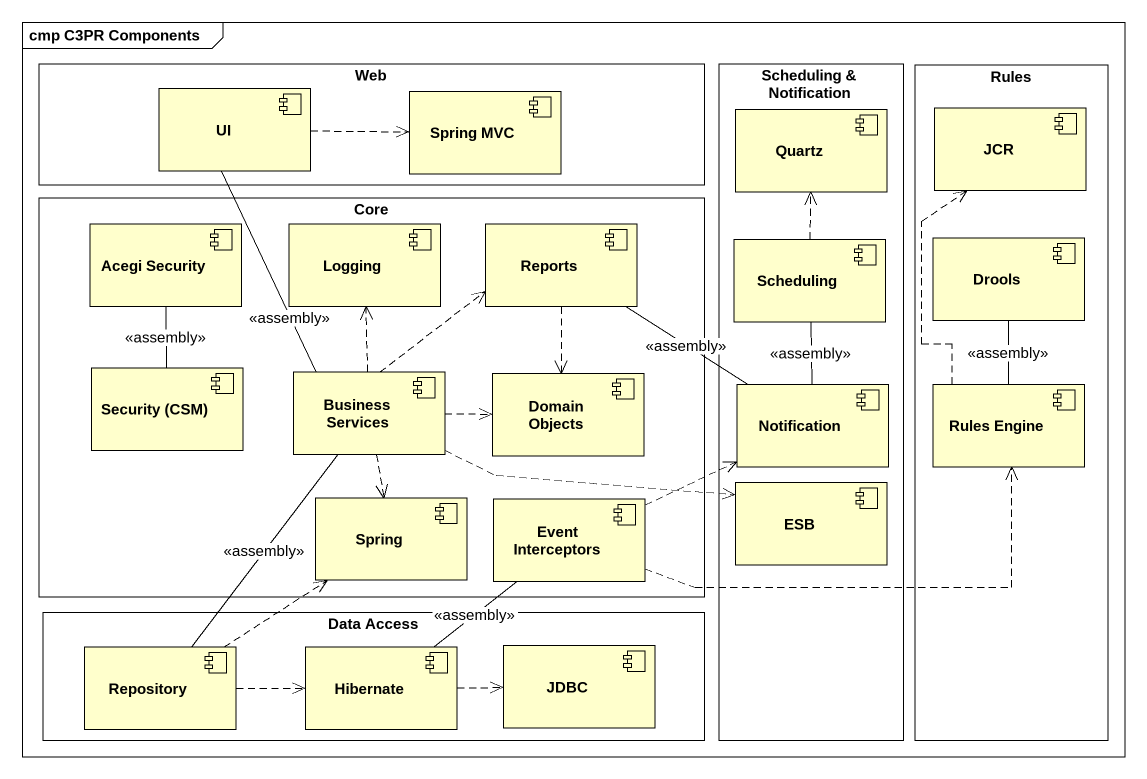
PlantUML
@startuml
mainframe cmp C3PR Components
rectangle Web {
  component UI
  component "Spring MVC" as Spring_MVC
}
rectangle "Scheduling & Notification" as Scheduling_Notification {
  component Quartz
  component Scheduling
  component Notification
  component ESB
}
rectangle Rules {
  component JCR
  component Drools
  component "Rules Engine" as Rules_Engine
}
rectangle Core {
  component "Acegi Security" as Acegi_Security
  component Logging
  component Reports
  component "Security (CSM)" as Security_CSM
  component "Business Services" as Business_Services
  component "Domain Objects" as Domain_Objects
  component Spring
  component "Event Interceptors" as Event_Interceptors
}
rectangle "Data Access" as Data_Access {
  component Repository
  component Hibernate
  component JDBC
}
UI .right.> Spring_MVC
UI -- Business_Services : <<assembly>>
Reports ..> Domain_Objects
Reports -- Notification : <<assembly>>
Scheduling .up.> Quartz
Scheduling -- Notification : <<assembly>>
Security_CSM -up- Acegi_Security : <<assembly>>
Business_Services .up.> Logging
Business_Services .up.> Reports
Business_Services .right.> Domain_Objects
Business_Services ..> Spring
Business_Services .right.> ESB
Business_Services -- Repository : <<assembly>>
Rules_Engine .up.> JCR
Rules_Engine -up- Drools : <<assembly>>
Event_Interceptors .right.> Notification
Event_Interceptors .right.> Rules_Engine
Event_Interceptors -- Hibernate : <<assembly>>
Repository .up.> Spring
Repository .right.> Hibernate
Hibernate .right.> JDBC
@enduml
